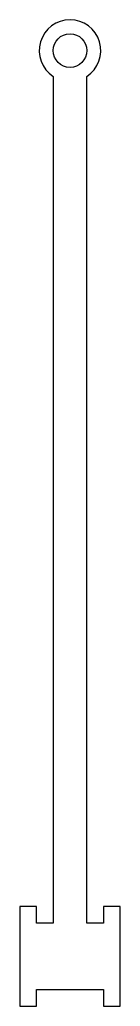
# Model space of a CAD drawing. Header units: millimetres. Extents: x 99 to 117, y -30 to 146.
import ezdxf

# ---------------------------------------------------------------- set-up
doc = ezdxf.new("R2010")
doc.units = ezdxf.units.MM
doc.layers.get('0').update_dxf_attribs({"linetype": 'CONTINUOUS'})

msp = doc.modelspace()

# ---------------------------------------------------------------- linework, layer by layer
msp.add_lwpolyline([(111.12, -15), (111.12, 136.09, 3.369924), (105.12, 136.09), (105.12, -15), (102.12, -15), (102.12, -12), (99.12, -12), (99.12, -29.8), (102.12, -29.8), (102.12, -26.8), (114.12, -26.8), (114.12, -29.8), (117.12, -29.8), (117.12, -12), (114.12, -12), (114.12, -15)], format="xyb", close=True)
msp.add_circle((108.12, 140.7), 3)

doc.saveas('drawing.dxf')
